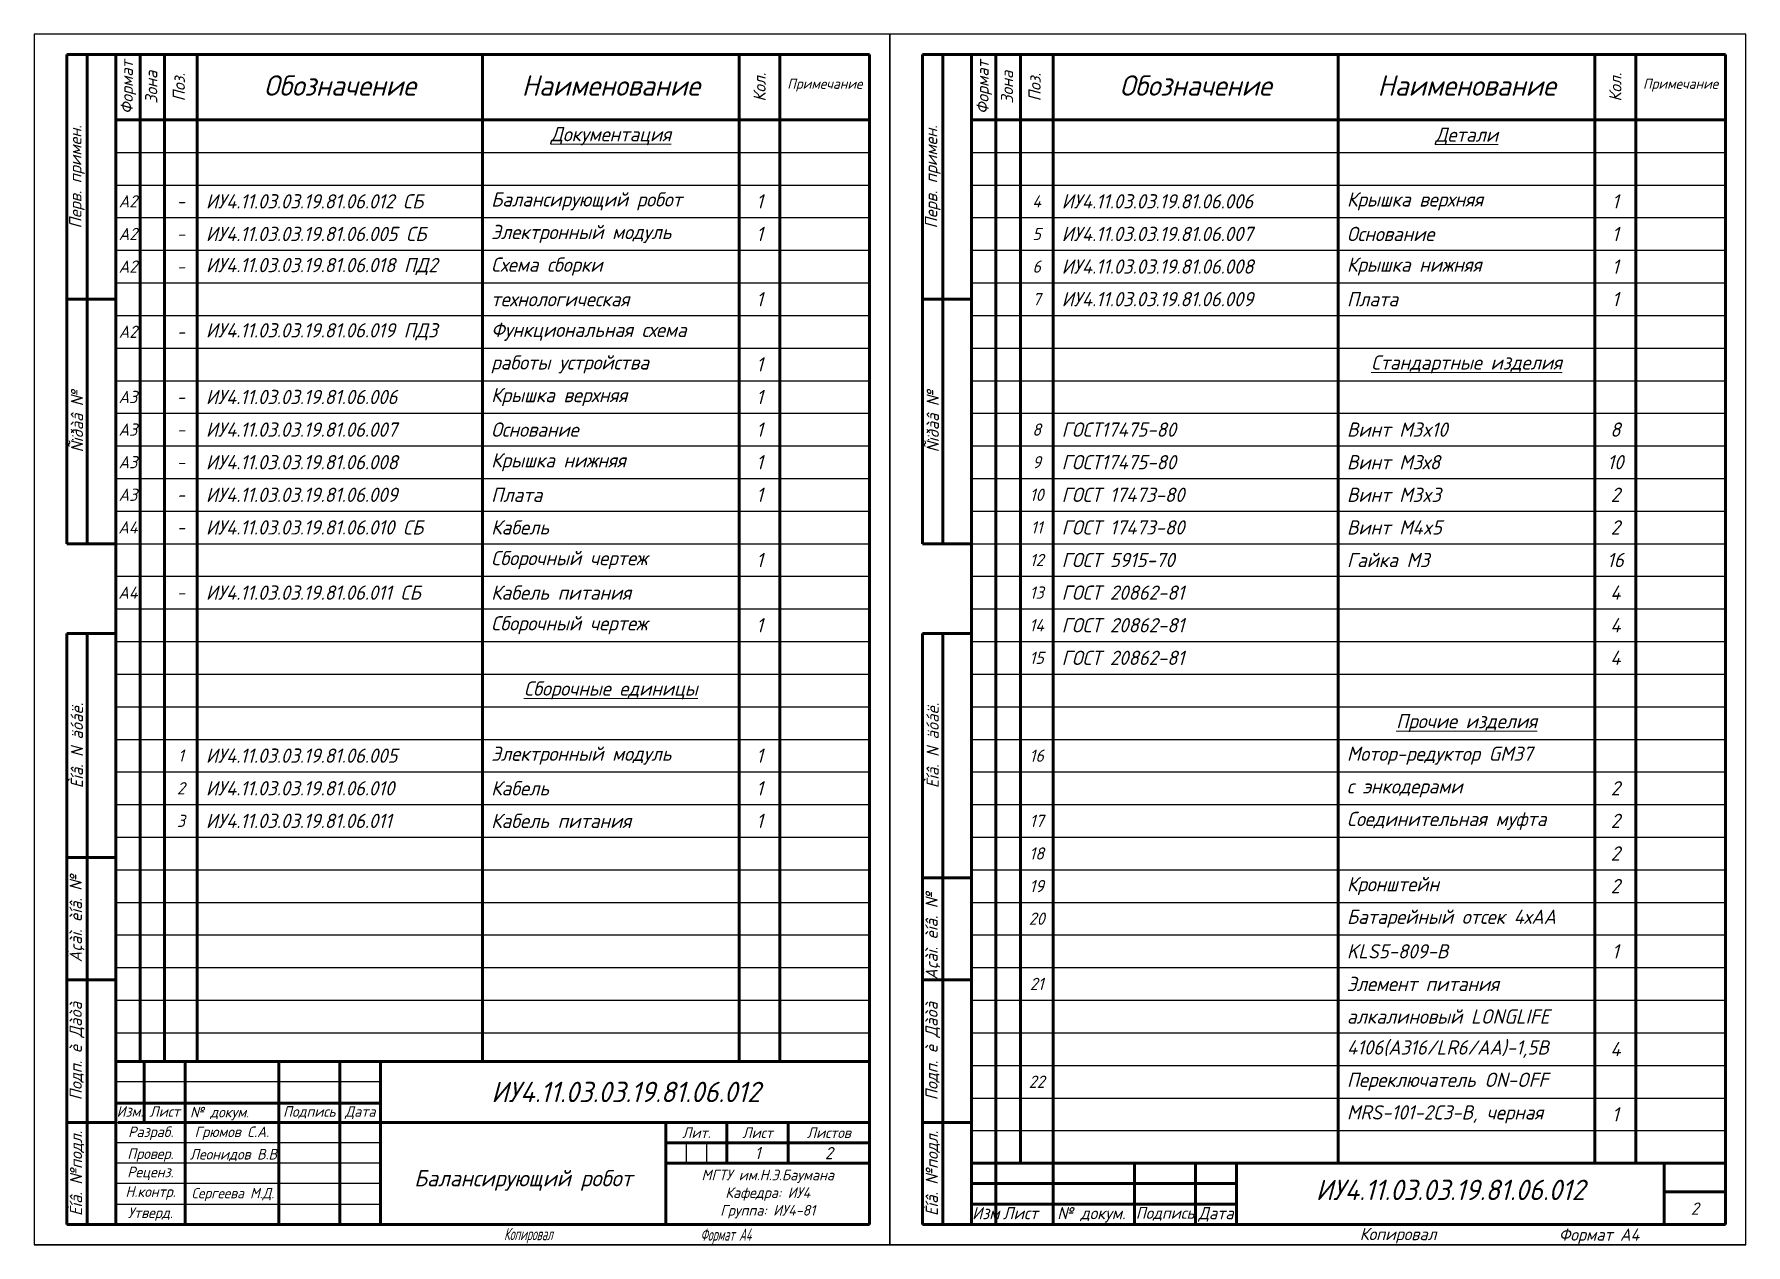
# Model space of a CAD drawing. Header units: inches. Extents: x -14 to 5184, y -66 to 1689.
# Drawn here: x 0.9 to 420.9, y 958.2 to 1255.2 of the extents above; entities that cross this region are included whole.
import ezdxf

# ---------------------------------------------------------------- set-up
doc = ezdxf.new("R2010")
doc.units = ezdxf.units.IN
doc.header["$MEASUREMENT"] = 0
for name, color, linetype, lineweight in [('Видимые тонкие (ГОСТ)', 7, 'Continuous', 25), ('Видимый контур (ГОСТ)', 7, 'Continuous', 50), ('Текст', 7, 'Continuous', 15)]:
    doc.layers.add(name, color=color, linetype=linetype, lineweight=lineweight)
doc.styles.get("Standard").update_dxf_attribs({"font": 'gost_b.ttf', "oblique": 15})
doc.styles.add('Standart 3.0', font='gost_b.ttf', dxfattribs={"oblique": 15, "height": 3})
doc.styles.add('стиль1', font='GOST_A.TTF', dxfattribs={"width": 0.75, "oblique": 15, "height": 3.5})

msp = doc.modelspace()

# ---------------------------------------------------------------- linework, layer by layer
at = {"layer": 'Видимые тонкие (ГОСТ)', "transparency": 33554684}
for p, q in [((210.9104, 1255.2356), (0.9104, 1255.2356)), ((0.9104, 1255.2356), (0.9104, 958.2356)), ((210.9104, 958.2356), (210.9104, 1255.2356)), ((420.9104, 1255.2356), (210.9104, 1255.2356)), ((210.9104, 1255.2356), (210.9104, 958.2356)), ((420.9104, 958.2356), (420.9104, 1255.2356)), ((20.9104, 1226.2356), (205.9104, 1226.2356)), ((230.9104, 1226.2356), (415.9104, 1226.2356)), ((20.9104, 1218.2356), (205.9104, 1218.2356)), ((230.9104, 1218.2356), (415.9104, 1218.2356)), ((20.9104, 1210.2356), (205.9104, 1210.2356)), ((230.9104, 1210.2356), (415.9104, 1210.2356)), ((20.9104, 1202.2356), (205.9104, 1202.2356)), ((230.9104, 1202.2356), (415.9104, 1202.2356)), ((20.9104, 1194.2356), (205.9104, 1194.2356)), ((230.9104, 1194.2356), (415.9104, 1194.2356)), ((20.9104, 1186.2356), (205.9104, 1186.2356)), ((230.9104, 1186.2356), (415.9104, 1186.2356)), ((20.9104, 1178.2356), (205.9104, 1178.2356)), ((230.9104, 1178.2356), (415.9104, 1178.2356)), ((20.9104, 1170.2356), (205.9104, 1170.2356)), ((230.9104, 1170.2356), (415.9104, 1170.2356)), ((20.9104, 1162.2356), (205.9104, 1162.2356)), ((230.9104, 1162.2356), (415.9104, 1162.2356)), ((20.9104, 1154.2356), (205.9104, 1154.2356)), ((230.9104, 1154.2356), (415.9104, 1154.2356)), ((20.9104, 1146.2356), (205.9104, 1146.2356)), ((230.9104, 1146.2356), (415.9104, 1146.2356)), ((20.9104, 1138.2356), (205.9104, 1138.2356)), ((230.9104, 1138.2356), (415.9104, 1138.2356)), ((20.9104, 1130.2356), (205.9104, 1130.2356)), ((230.9104, 1130.2356), (415.9104, 1130.2356)), ((20.9104, 1122.2356), (205.9104, 1122.2356)), ((230.9104, 1122.2356), (415.9104, 1122.2356)), ((20.9104, 1114.2356), (205.9104, 1114.2356)), ((230.9104, 1114.2356), (415.9104, 1114.2356)), ((20.9104, 1106.2356), (205.9104, 1106.2356)), ((230.9104, 1106.2356), (415.9104, 1106.2356)), ((20.9104, 1098.2356), (205.9104, 1098.2356)), ((230.9104, 1098.2356), (415.9104, 1098.2356)), ((20.9104, 1090.2356), (205.9104, 1090.2356)), ((230.9104, 1090.2356), (415.9104, 1090.2356)), ((20.9104, 1082.2356), (205.9104, 1082.2356)), ((230.9104, 1082.2356), (415.9104, 1082.2356)), ((20.9104, 1074.2356), (205.9104, 1074.2356)), ((230.9104, 1074.2356), (415.9104, 1074.2356)), ((20.9104, 1066.2356), (205.9104, 1066.2356)), ((230.9104, 1066.2356), (415.9104, 1066.2356)), ((20.9104, 1058.2356), (205.9104, 1058.2356)), ((230.9104, 1058.2356), (415.9104, 1058.2356)), ((20.9104, 1050.2356), (205.9104, 1050.2356)), ((230.9104, 1050.2356), (415.9104, 1050.2356)), ((20.9104, 1042.2356), (205.9104, 1042.2356)), ((230.9104, 1042.2356), (415.9104, 1042.2356)), ((20.9104, 1034.2356), (205.9104, 1034.2356)), ((230.9104, 1034.2356), (415.9104, 1034.2356)), ((20.9104, 1026.2356), (205.9104, 1026.2356)), ((230.9104, 1026.2356), (415.9104, 1026.2356)), ((20.9104, 1018.2356), (205.9104, 1018.2356)), ((230.9104, 1018.2356), (415.9104, 1018.2356)), ((20.9104, 1010.2356), (205.9104, 1010.2356)), ((230.9104, 1010.2356), (415.9104, 1010.2356)), ((85.9104, 1003.2356), (20.9104, 1003.2356)), ((230.9104, 1002.2356), (415.9104, 1002.2356)), ((85.9104, 998.2356), (20.9104, 998.2356)), ((230.9104, 994.2356), (415.9104, 994.2356)), ((20.9104, 988.2356), (85.9104, 988.2356)), ((85.9104, 983.2356), (20.9104, 983.2356)), ((160.9104, 983.2356), (160.9104, 978.2356)), ((165.9104, 983.2356), (165.9104, 978.2356)), ((230.9104, 986.2356), (415.9104, 986.2356)), ((85.9104, 978.2356), (20.9104, 978.2356)), ((230.9104, 978.2356), (415.9104, 978.2356)), ((85.9104, 973.2356), (20.9104, 973.2356)), ((20.9104, 968.2356), (85.9104, 968.2356)), ((0.9104, 958.2356), (210.9104, 958.2356)), ((210.9104, 958.2356), (0.9104, 958.2356)), ((210.9104, 958.2356), (0.9104, 958.2356)), ((210.9104, 958.2356), (420.9104, 958.2356)), ((420.9104, 958.2356), (210.9104, 958.2356))]:
    msp.add_line(p, q, dxfattribs=at)
at = {"layer": 'Видимый контур (ГОСТ)', "transparency": 33554684}
for p, q in [((8.9104, 1250.2356), (8.9104, 1130.2356)), ((13.9104, 1130.2356), (13.9104, 1250.2356)), ((205.9104, 1250.2356), (20.9104, 1250.2356)), ((20.9104, 963.2356), (20.9104, 1250.2356)), ((20.9104, 1003.2356), (20.9104, 1250.2356)), ((26.9104, 1250.2356), (26.9104, 1003.2356)), ((32.9104, 1250.2356), (32.9104, 1003.2356)), ((40.9104, 1250.2356), (40.9104, 1003.2356)), ((110.9104, 1250.2356), (110.9104, 1003.2356)), ((173.9104, 1250.2356), (173.9104, 1003.2356)), ((183.9104, 1250.2356), (183.9104, 1003.2356)), ((205.9104, 963.2356), (205.9104, 1250.2356)), ((218.9104, 1250.2356), (218.9104, 1130.2356)), ((230.9104, 1250.2356), (218.9104, 1250.2356)), ((223.9104, 1130.2356), (223.9104, 1250.2356)), ((415.9104, 1250.2356), (230.9104, 1250.2356)), ((230.9104, 1250.2356), (230.9104, 963.2356)), ((230.9104, 1003.2356), (230.9104, 1250.2356)), ((415.9104, 1250.2356), (230.9104, 1250.2356)), ((236.9104, 1250.2356), (236.9104, 963.2356)), ((242.9104, 1250.2356), (242.9104, 978.2356)), ((250.9104, 1250.2356), (250.9104, 963.2356)), ((320.9104, 1250.2356), (320.9104, 978.2356)), ((383.9104, 1250.2356), (383.9104, 978.2356)), ((393.9104, 1250.2356), (393.9104, 978.2356)), ((415.9104, 963.2356), (415.9104, 1250.2356)), ((205.9104, 1234.2356), (20.9104, 1234.2356)), ((415.9104, 1234.2356), (230.9104, 1234.2356)), ((20.9104, 1190.2356), (8.9104, 1190.2356)), ((230.9104, 1190.2356), (218.9104, 1190.2356)), ((20.9104, 1130.2356), (8.9104, 1130.2356)), ((230.9104, 1130.2356), (218.9104, 1130.2356)), ((8.9104, 963.2356), (8.9104, 1108.2356)), ((8.9104, 1108.2356), (20.9104, 1108.2356)), ((13.9104, 963.2356), (13.9104, 1108.2356)), ((218.9104, 963.2356), (218.9104, 1108.2356)), ((218.9104, 1108.2356), (230.9104, 1108.2356)), ((223.9104, 963.2356), (223.9104, 1108.2356)), ((20.9104, 1053.2356), (8.9104, 1053.2356)), ((230.9104, 1048.2356), (218.9104, 1048.2356)), ((20.9104, 1023.2356), (8.9104, 1023.2356)), ((230.9104, 1023.2356), (218.9104, 1023.2356)), ((230.9104, 1018.2356), (230.9104, 963.2356)), ((205.9104, 1003.2356), (20.9104, 1003.2356)), ((20.9104, 963.2356), (20.9104, 1003.2356)), ((27.9104, 988.2356), (27.9104, 1003.2356)), ((37.9104, 1003.2356), (37.9104, 963.2356)), ((60.9104, 963.2356), (60.9104, 1003.2356)), ((75.9104, 1003.2356), (75.9104, 963.2356)), ((85.9104, 1003.2356), (85.9104, 963.2356)), ((230.9104, 963.2356), (230.9104, 1003.2356)), ((85.9104, 992.9711), (20.9104, 992.9711)), ((20.9104, 988.2356), (8.9104, 988.2356)), ((86.5203, 988.2356), (21.5203, 988.2356)), ((85.9104, 988.2356), (205.9104, 988.2356)), ((155.9104, 988.2356), (155.9104, 963.2356)), ((205.9104, 988.2356), (155.9104, 988.2356)), ((160.9104, 988.2356), (160.9104, 988.2287)), ((165.9104, 988.2356), (165.9104, 988.2287)), ((170.9104, 988.2356), (170.9104, 978.2356)), ((185.9104, 988.2356), (185.9104, 978.2356)), ((230.9104, 988.2356), (218.9104, 988.2356)), ((205.9104, 983.2356), (155.9104, 983.2356)), ((205.9104, 978.2356), (155.9104, 978.2356)), ((295.9104, 978.2356), (230.9104, 978.2356)), ((270.9104, 963.2356), (270.9104, 978.2356)), ((285.9104, 978.2356), (285.9104, 963.2356)), ((295.9104, 978.2356), (295.9104, 963.2356)), ((295.9104, 978.2356), (415.9104, 978.2356)), ((400.9104, 978.2356), (400.9104, 963.2356)), ((295.9104, 973.2356), (230.9104, 973.2356)), ((415.9104, 971.2356), (400.9104, 971.2356)), ((230.9104, 968.2356), (295.9104, 968.2356)), ((8.9104, 963.2356), (205.9104, 963.2356)), ((218.9104, 963.2356), (415.9104, 963.2356))]:
    msp.add_line(p, q, dxfattribs=at)
at = {"layer": 'Видимый контур (ГОСТ)', "ltscale": 0.5}
for p, q in [((8.9104, 1250.2356), (20.9104, 1250.2356)), ((173.9104, 1234.2356), (183.9104, 1234.2356)), ((8.9104, 963.2356), (20.9104, 963.2356))]:
    msp.add_line(p, q, dxfattribs=at)

# ---------------------------------------------------------------- texts
at = {"layer": 'Текст', "color": 0, "transparency": 33554684, "char_height": 3, "rotation": 90, "style": 'Standart 3.0'}
for s, width, heights, insert, attachment_point in [('\\pxqc;{\\fGOST type B|b0|i0|c204|p0;Формат}', 16, [0], (22.1222, 1234.2356), 1), ('\\pxqc;{\\fGOST type B|b0|i0|c204|p0;Формат}', 16, [0], (232.1222, 1234.2356), 1), ('\\pxqc;{\\fGOST type B|b0|i0|c204|p0;Зона}', 16, [0], (28.1222, 1234.2356), 1), ('\\pxqc;{\\fGOST type B|b0|i0|c204|p0;Поз.}', 16, [0], (34.8934, 1234.2356), 1), ('\\pxqc;{\\fGOST type B|b0|i0|c204|p0;Кол.}', 16, [0], (178.9104, 1234.2356), 4), ('\\pxqc;{\\fGOST type B|b0|i0|c204|p0;Зона}', 16, [0], (238.1222, 1234.2356), 1), ('\\pxqc;{\\fGOST type B|b0|i0|c204|p0;Поз.}', 16, [0], (244.8934, 1234.2356), 1), ('\\pxqc;{\\fGOST type B|b0|i0|c204|p0;Кол.}', 16, [0], (388.9104, 1234.2356), 4), ('\\pxqc;{\\fGOST type B|b0|i0|c204|p0;Перв. примен.}', 60, [0], (11.4104, 1190.2356), 4), ('\\pxqc;{\\fGOST type B|b0|i0|c204|p0;Перв. примен.}', 60, [0], (221.4104, 1190.2356), 4), ('\\pxqc;{\\fGOST type B|b0|i0|c204|p0;Ñïðàâ №}', 60, [4.4758], (11.4104, 1130.2356), 4), ('\\pxqc;{\\fGOST type B|b0|i0|c204|p0;Ñïðàâ №}', 60, [4.4758], (221.4104, 1130.2356), 4), ('\\pxqc;{\\fGOST type B|b0|i0|c204|p0;Èíâ. }N {\\fGOST type B|b0|i0|c204|p0;äóáë.}', 55, [3.9038], (11.3866, 1053.2356), 4), ('\\pxqc;{\\fGOST type B|b0|i0|c204|p0;Èíâ. }N {\\fGOST type B|b0|i0|c204|p0;äóáë.}', 55, [3.9038], (221.3866, 1053.2356), 4), ('\\pxqc;{\\fGOST type B|b0|i0|c204|p0;Âçàì. èíâ. №}', 30, [6.2803], (11.4104, 1023.2356), 4), ('{\\fGOST type B|b0|i0|c204|p0;Âçàì. èíâ. №}', 30, [6.2803], (221.4104, 1023.2356), 4), ('\\pxqc;{\\fGOST type B|b0|i0|c204|p0;Подп. è Дàòà}', 35, [0], (11.4104, 988.2356), 4), ('\\pxqc;{\\fGOST type B|b0|i0|c204|p0;Подп. è Дàòà}', 35, [0], (221.4104, 988.2356), 4), ('\\pxqc;{\\fGOST type B|b0|i0|c204|p0;Èíâ. №подл.}', 25, [0], (11.4104, 963.2356), 4), ('\\pxqc;{\\fGOST type B|b0|i0|c204|p0;Èíâ. №подл.}', 25, [0], (221.4104, 963.2356), 4)]:
    msp.add_mtext_dynamic_manual_height_columns(s, width=width, gutter_width=17.5, heights=heights, dxfattribs=dict(at, insert=insert, attachment_point=attachment_point))
at = {"layer": 'Текст', "color": 0, "transparency": 33554684}
for s, width, gutter_width, heights, insert, char_height, attachment_point, style in [('\\pxqc;{\\fGOST type B|b0|i0|c204|p0;Обозначение}', 70, 20, [0], (40.9104, 1245.1508), 5, 1, 'Standart 3.0'), ('\\pxqc;{\\fGOST type B|b0|i0|c204|p0;Наименование}', 63, 20, [0], (110.9104, 1245.1508), 5, 1, 'Standart 3.0'), ('\\pxqc;{\\fGOST type B|b0|i0|c204|p0;Примечание}', 22, 20, [0], (183.9104, 1244.3368), 2.5, 1, 'Standart 3.0'), ('\\pxqc;{\\fGOST type B|b0|i0|c204|p0;Обозначение}', 70, 20, [0], (250.9104, 1245.1508), 5, 1, 'Standart 3.0'), ('\\pxqc;{\\fGOST type B|b0|i0|c204|p0;Наименование}', 63, 20, [0], (320.9104, 1245.1508), 5, 1, 'Standart 3.0'), ('\\pxqc;{\\fGOST type B|b0|i0|c204|p0;Примечание}', 22, 20, [0], (393.9104, 1244.3368), 2.5, 1, 'Standart 3.0'), ('\\pxqc;A2', 6, 8, [6.5], (20.9104, 1214.2356), 3, 4, 'Standart 3.0'), ('\\pxqc;-', 8, 8, [6.5], (32.9104, 1214.2356), 3, 4, 'Standart 3.0'), ('\\pxqc;{\\fGOST type B|b0|i0|c204|p0;4}', 8, 8, [6.5], (242.9104, 1214.2356), 3, 4, 'Standart 3.0'), ('\\pxqc;A2', 6, 8, [6.5], (20.9104, 1206.2356), 3, 4, 'Standart 3.0'), ('\\pxqc;-', 8, 8, [6.5], (32.9104, 1206.2356), 3, 4, 'Standart 3.0'), ('\\pxqc;{\\fGOST type B|b0|i0|c204|p0;5}', 8, 8, [6.5], (242.9104, 1206.2356), 3, 4, 'Standart 3.0'), ('\\pxqc;A2', 6, 8, [6.5], (20.9104, 1198.2356), 3, 4, 'Standart 3.0'), ('\\pxqc;-', 8, 8, [6.5], (32.9104, 1198.2356), 3, 4, 'Standart 3.0'), ('\\pxqc;{\\fGOST type B|b0|i0|c204|p0;6}', 8, 8, [6.5], (242.9104, 1198.2356), 3, 4, 'Standart 3.0'), ('\\pxqc;{\\fGOST type B|b0|i0|c204|p0;7}', 8, 8, [6.5], (242.9104, 1190.2356), 3, 4, 'Standart 3.0'), ('\\pxqc;A2', 6, 8, [6.5], (20.9104, 1182.2356), 3, 4, 'Standart 3.0'), ('\\pxqc;-', 8, 8, [6.5], (32.9104, 1182.2356), 3, 4, 'Standart 3.0'), ('\\pxqc;{\\fGOST type B|b0|i0|c204|p0;А3}', 6, 8, [6.5], (20.9104, 1166.2356), 3, 4, 'Standart 3.0'), ('\\pxqc;-', 8, 8, [6.5], (32.9104, 1166.2356), 3, 4, 'Standart 3.0'), ('\\pxqc;{\\fGOST type B|b0|i0|c204|p0;А3}', 6, 8, [6.5], (20.9104, 1158.2356), 3, 4, 'Standart 3.0'), ('\\pxqc;{\\fGOST type B|b0|i0|c204|p0;8}', 8, 8, [6.5], (242.9104, 1158.2356), 3, 4, 'Standart 3.0'), ('\\pxqc;-', 8, 8, [6.5], (32.9104, 1158.2356), 3, 4, 'Standart 3.0'), ('\\pxqc;{\\fGOST type B|b0|i0|c204|p0;А3}', 6, 8, [6.5], (20.9104, 1150.2356), 3, 4, 'Standart 3.0'), ('\\pxqc;{\\fGOST type B|b0|i0|c204|p0;9}', 8, 8, [6.5], (242.9104, 1150.2356), 3, 4, 'Standart 3.0'), ('\\pxqc;-', 8, 8, [6.5], (32.9104, 1150.2356), 3, 4, 'Standart 3.0'), ('\\pxqc;{\\fGOST type B|b0|i0|c204|p0;А3}', 6, 8, [6.5], (20.9104, 1142.2356), 3, 4, 'Standart 3.0'), ('\\pxqc;{\\fGOST type B|b0|i0|c204|p0;10}', 8, 8, [6.5], (242.9104, 1142.2356), 3, 4, 'Standart 3.0'), ('\\pxqc;-', 8, 8, [6.5], (32.9104, 1142.2356), 3, 4, 'Standart 3.0'), ('\\pxqc;{\\fGOST type B|b0|i0|c204|p0;А4}', 6, 8, [6.5], (20.9104, 1134.2356), 3, 4, 'Standart 3.0'), ('\\pxqc;-', 8, 8, [6.5], (32.9104, 1134.2356), 3, 4, 'Standart 3.0'), ('\\pxqc;{\\fGOST type B|b0|i0|c204|p0;11}', 8, 8, [6.5], (242.9104, 1134.2356), 3, 4, 'Standart 3.0'), ('\\pxqc;{\\fGOST type B|b0|i0|c204|p0;12}', 8, 8, [6.5], (242.9104, 1126.2356), 3, 4, 'Standart 3.0'), ('\\pxqc;{\\fGOST type B|b0|i0|c204|p0;А4}', 6, 8, [6.5], (20.9104, 1118.2356), 3, 4, 'Standart 3.0'), ('\\pxqc;-', 8, 8, [6.5], (32.9104, 1118.2356), 3, 4, 'Standart 3.0'), ('\\pxqc;{\\fGOST type B|b0|i0|c204|p0;13}', 8, 8, [6.5], (242.9104, 1118.2356), 3, 4, 'Standart 3.0'), ('\\pxqc;{\\fGOST type B|b0|i0|c204|p0;14}', 8, 8, [6.5], (242.9104, 1110.2356), 3, 4, 'Standart 3.0'), ('\\pxqc;{\\fGOST type B|b0|i0|c204|p0;15}', 8, 8, [6.5], (242.9104, 1102.2356), 3, 4, 'Standart 3.0'), ('\\pxqc;{\\fGOST type B|b0|i0|c204|p0;1}', 8, 8, [6.5], (32.9104, 1078.2356), 3, 4, 'Standart 3.0'), ('\\pxqc;{\\fGOST type B|b0|i0|c204|p0;16}', 8, 8, [6.5], (242.9104, 1078.2356), 3, 4, 'Standart 3.0'), ('\\pxqc;{\\fGOST type B|b0|i0|c204|p0;2}', 8, 8, [6.5], (32.9104, 1070.2356), 3, 4, 'Standart 3.0'), ('\\pxqc;{\\fGOST type B|b0|i0|c204|p0;3}', 8, 8, [6.5], (32.9104, 1062.2356), 3, 4, 'Standart 3.0'), ('\\pxqc;{\\fGOST type B|b0|i0|c204|p0;17}', 8, 8, [6.5], (242.9104, 1062.2356), 3, 4, 'Standart 3.0'), ('\\pxqc;{\\fGOST type B|b0|i0|c204|p0;18}', 8, 8, [6.5], (242.9104, 1054.2356), 3, 4, 'Standart 3.0'), ('\\pxqc;{\\fGOST type B|b0|i0|c204|p0;19}', 8, 8, [6.5], (242.9104, 1046.2356), 3, 4, 'Standart 3.0'), ('\\pxqc;{\\fGOST type B|b0|i0|c204|p0;20}', 8, 8, [6.5], (242.9104, 1038.2356), 3, 4, 'Standart 3.0'), ('\\pxqc;{\\fGOST type B|b0|i0|c204|p0;21}', 8, 8, [6.5], (242.9104, 1022.2356), 3, 4, 'Standart 3.0'), ('\\pxqc;{\\fGOST type B|b0|i0|c204|p0;22}', 8, 8, [6.5], (242.9104, 998.2356), 3, 4, 'Standart 3.0'), ('\\pxqc;1', 15, 17.5, [0], (170.9104, 982.2287), 3, 1, 'Standart 3.0'), ('\\pxqc;{\\fGOST type B|b0|i0|c204|p0;2}', 20, 17.5, [0], (185.9104, 982.2287), 3, 1, 'Standart 3.0'), ('\\pxqc;{\\fGOST type B|b0|i0|c204|p0;Изм}', 7, 17.5, [0], (230.9104, 967.4931), 3, 1, 'Standart 3.0'), ('\\pxqc;{\\fGOST type B|b0|i0|c204|p0;Лист}', 10, 17.5, [0], (237.9104, 967.4931), 3, 1, 'Standart 3.0'), ('\\pxqc;{\\fGOST type B|b0|i0|c204|p0; № докум.}', 23, 17.5, [0], (247.9104, 967.4931), 3, 1, 'Standart 3.0'), ('\\pxqc;{\\fGOST type B|b0|i0|c204|p0;Подпись}', 15, 17.5, [0], (270.9104, 967.4931), 2.9, 1, 'Standart 3.0'), ('\\pxqc;{\\fGOST type B|b0|i0|c204|p0;Дата}', 10, 17.5, [0], (285.9104, 967.4931), 3, 1, 'Standart 3.0'), ('\\pxqc;2', 15, 17.5, [0], (400.9104, 968.6132), 3, 1, 'Standart 3.0'), ('{\\fGOST type A|b0|i0|c204|p2;Копировал}', 17, 17.5, [0], (116.1817, 962.3609), 3, 1, 'стиль1'), ('\\pxqc;{\\fGOST type A|b0|i0|c204|p2;Формат А4}', 20, 17.5, [0], (160.6313, 962.2287), 3, 1, 'стиль1'), ('{\\fGOST type B|b0|i0|c204|p0;Копировал}', 17, 17.5, [0], (326.1817, 962.3609), 3, 1, 'Standart 3.0'), ('\\pxqc;{\\fGOST type B|b0|i0|c204|p0;Формат А4}', 28.562508, 17.5, [8], (370.6313, 962.2287), 3, 1, 'Standart 3.0')]:
    msp.add_mtext_dynamic_manual_height_columns(s, width=width, gutter_width=gutter_width, heights=heights, dxfattribs=dict(at, insert=insert, char_height=char_height, attachment_point=attachment_point, style=style))
for s, width, gutter_width, heights, insert, char_height, attachment_point in [('\\pxqc;{\\fGOST type B|b0|i0|c204|p0;\\LДокументация}', 63, 8, [6.5], (110.9104, 1230.2356), 3.5, 4), ('\\pxqc;{\\fGOST type B|b0|i0|c204|p0;\\LДетали}', 63, 8, [6.5], (320.9104, 1230.2356), 3.5, 4), (' {\\fGOST type B|b0|i0|c204|p0;ИУ4.11.03.03.19.81.06.012 СБ}', 69.549191, 8, [6.5], (40.9104, 1214.2356), 3.5, 4), ('\\pxql;{\\fGOST type B|b0|i0|c204|p0; Балансирующий робот}', 63, 8, [6.5], (110.9104, 1214.2356), 3.5, 4), ('\\pxqc;1', 10, 8, [6.5], (173.9104, 1214.2356), 3.5, 4), (' {\\fGOST type B|b0|i0|c204|p0;ИУ4.11.03.03.19.81.06.006}', 69.549191, 8, [6.5], (250.9104, 1214.2356), 3.5, 4), ('\\pxql;{\\fGOST type B|b0|i0|c204|p0; Крышка верхняя}', 63, 8, [6.5], (320.9104, 1214.2356), 3.5, 4), ('\\pxqc;1', 10, 8, [6.5], (383.9104, 1214.2356), 3.5, 4), (' {\\fGOST type B|b0|i0|c204|p0;ИУ4.11.03.03.19.81.06.005 СБ}', 69.549191, 8, [6.5], (40.9104, 1206.2356), 3.5, 4), ('\\pxql;{\\fGOST type B|b0|i0|c204|p0; Электронный модуль}', 63, 8, [6.5], (110.9104, 1206.2356), 3.5, 4), ('\\pxqc;1', 10, 8, [6.5], (173.9104, 1206.2356), 3.5, 4), (' {\\fGOST type B|b0|i0|c204|p0;ИУ4.11.03.03.19.81.06.007}', 69.549191, 8, [6.5], (250.9104, 1206.2356), 3.5, 4), ('\\pxql;{\\fGOST type B|b0|i0|c204|p0; Основание}', 63, 8, [6.5], (320.9104, 1206.2356), 3.5, 4), ('\\pxqc;1', 10, 8, [6.5], (383.9104, 1206.2356), 3.5, 4), (' {\\fGOST type B|b0|i0|c204|p0;ИУ4.11.03.03.19.81.06.018 ПД2}', 69.549191, 8, [6.5], (40.9104, 1198.2356), 3.5, 4), ('\\pxql;{\\fGOST type B|b0|i0|c204|p0; Схема сборки }', 63, 8, [6.5], (110.9104, 1198.2356), 3.5, 4), (' {\\fGOST type B|b0|i0|c204|p0;ИУ4.11.03.03.19.81.06.008}', 69.549191, 8, [6.5], (250.9104, 1198.2356), 3.5, 4), ('\\pxql;{\\fGOST type B|b0|i0|c204|p0; Крышка нижняя}', 63, 8, [6.5], (320.9104, 1198.2356), 3.5, 4), ('\\pxqc;1', 10, 8, [6.5], (383.9104, 1198.2356), 3.5, 4), ('\\pxql;{\\fGOST type B|b0|i0|c204|p0; технологическая}', 63, 8, [6.5], (110.9104, 1190.2356), 3.5, 4), ('\\pxqc;1', 10, 8, [6.5], (173.9104, 1190.2356), 3.5, 4), (' {\\fGOST type B|b0|i0|c204|p0;ИУ4.11.03.03.19.81.06.009}', 69.549191, 8, [6.5], (250.9104, 1190.2356), 3.5, 4), ('\\pxql;{\\fGOST type B|b0|i0|c204|p0; Плата}', 63, 8, [6.5], (320.9104, 1190.2356), 3.5, 4), ('\\pxqc;1', 10, 8, [6.5], (383.9104, 1190.2356), 3.5, 4), ('\\pxql;{\\fGOST type B|b0|i0|c204|p0; Функциональная схема}', 63, 8, [6.5], (110.9104, 1182.2356), 3.5, 4), (' {\\fGOST type B|b0|i0|c204|p0;ИУ4.11.03.03.19.81.06.019 ПД3}', 69.549191, 8, [6.5], (40.9104, 1182.2356), 3.5, 4), ('\\pxql;{\\fGOST type B|b0|i0|c204|p0; работы устройства}', 63, 8, [6.5], (110.9104, 1174.2356), 3.5, 4), ('\\pxqc;{\\fGOST type B|b0|i0|c204|p0;\\LСтандартные изделия}', 63, 8, [6.5], (320.9104, 1174.2356), 3.5, 4), ('\\pxqc;1', 10, 8, [6.5], (173.9104, 1174.2356), 3.5, 4), (' {\\fGOST type B|b0|i0|c204|p0;ИУ4.11.03.03.19.81.06.006}', 69.549191, 8, [6.5], (40.9104, 1166.2356), 3.5, 4), ('\\pxql;{\\fGOST type B|b0|i0|c204|p0; Крышка верхняя}', 63, 8, [6.5], (110.9104, 1166.2356), 3.5, 4), ('\\pxqc;1', 10, 8, [6.5], (173.9104, 1166.2356), 3.5, 4), (' {\\fGOST type B|b0|i0|c204|p0;ИУ4.11.03.03.19.81.06.007}', 69.549191, 8, [6.5], (40.9104, 1158.2356), 3.5, 4), ('\\pxql;{\\fGOST type B|b0|i0|c204|p0; Основание}', 63, 8, [6.5], (110.9104, 1158.2356), 3.5, 4), ('\\pxqc;1', 10, 8, [6.5], (173.9104, 1158.2356), 3.5, 4), (' {\\fGOST type B|b0|i0|c204|p0;ГОСТ}17475-80', 69.549191, 8, [6.5], (250.9104, 1158.2356), 3.5, 4), ('\\pxql;{\\fGOST type B|b0|i0|c204|p0; Винт М3}x10 ', 63, 8, [6.5], (320.9104, 1158.2356), 3.5, 4), ('\\pxqc;{\\fGOST type B|b0|i0|c204|p0;8}', 10, 8, [6.5], (383.9104, 1158.2356), 3.5, 4), (' {\\fGOST type B|b0|i0|c204|p0;ИУ4.11.03.03.19.81.06.008}', 69.549191, 8, [6.5], (40.9104, 1150.2356), 3.5, 4), ('\\pxql;{\\fGOST type B|b0|i0|c204|p0; Крышка нижняя}', 63, 8, [6.5], (110.9104, 1150.2356), 3.5, 4), ('\\pxqc;1', 10, 8, [6.5], (173.9104, 1150.2356), 3.5, 4), (' {\\fGOST type B|b0|i0|c204|p0;ГОСТ}17475-80', 69.549191, 8, [6.5], (250.9104, 1150.2356), 3.5, 4), ('\\pxql;{\\fGOST type B|b0|i0|c204|p0; Винт М3х8}', 63, 8, [6.5], (320.9104, 1150.2356), 3.5, 4), ('\\pxqc;1{\\fGOST type B|b0|i0|c204|p0;0}', 10, 8, [6.5], (383.9104, 1150.2356), 3.5, 4), (' {\\fGOST type B|b0|i0|c204|p0;ИУ4.11.03.03.19.81.06.009}', 69.549191, 8, [6.5], (40.9104, 1142.2356), 3.5, 4), ('\\pxql;{\\fGOST type B|b0|i0|c204|p0; Плата}', 63, 8, [6.5], (110.9104, 1142.2356), 3.5, 4), ('\\pxqc;1', 10, 8, [6.5], (173.9104, 1142.2356), 3.5, 4), ('{\\fGOST type B|b0|i0|c204|p0; ГОСТ }17473-80', 69.549191, 8, [6.5], (250.9104, 1142.2356), 3.5, 4), ('\\pxql;{\\fGOST type B|b0|i0|c204|p0; Винт }M3x3', 63, 8, [6.5], (320.9104, 1142.2356), 3.5, 4), ('\\pxqc;2', 10, 8, [6.5], (383.9104, 1142.2356), 3.5, 4), (' {\\fGOST type B|b0|i0|c204|p0;ИУ4.11.03.03.19.81.06.010 СБ}', 69.549191, 8, [6.5], (40.9104, 1134.2356), 3.5, 4), ('{\\fGOST type B|b0|i0|c204|p0; Кабель}', 63, 8, [6.5], (110.9104, 1134.2356), 3.5, 4), (' {\\fGOST type B|b0|i0|c204|p0;ГОСТ 17473-80}', 69.549191, 8, [6.5], (250.9104, 1134.2356), 3.5, 4), ('\\pxql;{\\fGOST type B|b0|i0|c204|p0; Винт} M4x5', 63, 8, [6.5], (320.9104, 1134.2356), 3.5, 4), ('\\pxqc;2', 10, 8, [6.5], (383.9104, 1134.2356), 3.5, 4), ('\\pxql;{\\fGOST type B|b0|i0|c204|p0; Сборочный чертеж}', 63, 8, [6.5], (110.9104, 1126.2356), 3.5, 4), ('\\pxqc;1', 10, 8, [6.5], (173.9104, 1126.2356), 3.5, 4), (' {\\fGOST type B|b0|i0|c204|p0;ГОСТ 5915-70}', 69.549191, 8, [6.5], (250.9104, 1126.2356), 3.5, 4), ('\\pxql;{\\fGOST type B|b0|i0|c204|p0; Гайка} {\\fGOST type B|b0|i0|c204|p0;М3}', 63, 8, [6.5], (320.9104, 1126.2356), 3.5, 4), ('\\pxqc;{\\fGOST type B|b0|i0|c204|p0;16}', 10, 8, [6.5], (383.9104, 1126.2356), 3.5, 4), (' {\\fGOST type B|b0|i0|c204|p0;ИУ4.11.03.03.19.81.06.011 СБ}', 69.549191, 8, [6.5], (40.9104, 1118.2356), 3.5, 4), ('{\\fGOST type B|b0|i0|c204|p0; Кабель питания}', 63, 8, [6.5], (110.9104, 1118.2356), 3.5, 4), (' {\\fGOST type B|b0|i0|c204|p0;ГОСТ 20862-81}', 69.549191, 8, [6.5], (250.9104, 1118.2356), 3.5, 4), ('\\pxqc;{\\fGOST type B|b0|i0|c204|p0;4}', 10, 8, [6.5], (383.9104, 1118.2356), 3.5, 4), ('\\pxql;{\\fGOST type B|b0|i0|c204|p0; Сборочный чертеж}', 63, 8, [6.5], (110.9104, 1110.2356), 3.5, 4), ('\\pxqc;1', 10, 8, [6.5], (173.9104, 1110.2356), 3.5, 4), (' {\\fGOST type B|b0|i0|c204|p0;ГОСТ 20862-81}', 69.549191, 8, [6.5], (250.9104, 1110.2356), 3.5, 4), ('\\pxqc;{\\fGOST type B|b0|i0|c204|p0;4}', 10, 8, [6.5], (383.9104, 1110.2356), 3.5, 4), (' {\\fGOST type B|b0|i0|c204|p0;ГОСТ 20862-81}', 69.549191, 8, [6.5], (250.9104, 1102.2356), 3.5, 4), ('\\pxqc;{\\fGOST type B|b0|i0|c204|p0;4}', 10, 8, [6.5], (383.9104, 1102.2356), 3.5, 4), ('\\pxqc;{\\fGOST type B|b0|i0|c204|p0;\\LСборочные единицы}', 63, 8, [6.5], (110.9104, 1094.2356), 3.5, 4), ('\\pxqc;{\\fGOST type B|b0|i0|c204|p0;\\LПрочие изделия}', 63, 8, [6.5], (320.9104, 1086.2356), 3.5, 4), (' {\\fGOST type B|b0|i0|c204|p0;ИУ4.11.03.03.19.81.06.005}', 69.549191, 8, [6.5], (40.9104, 1078.2356), 3.5, 4), ('\\pxql;{\\fGOST type B|b0|i0|c204|p0; Электронный модуль}', 63, 8, [6.5], (110.9104, 1078.2356), 3.5, 4), ('\\pxqc;1', 10, 8, [6.5], (173.9104, 1078.2356), 3.5, 4), ('\\pxql;{\\fGOST type B|b0|i0|c204|p0; Мотор-редуктор GM37}', 63, 8, [6.5], (320.9104, 1078.2356), 3.5, 4), (' {\\fGOST type B|b0|i0|c204|p0;ИУ4.11.03.03.19.81.06.010 }', 69.549191, 8, [6.5], (40.9104, 1070.2356), 3.5, 4), ('{\\fGOST type B|b0|i0|c204|p0; Кабель}', 63, 8, [6.5], (110.9104, 1070.2356), 3.5, 4), ('\\pxqc;1', 10, 8, [6.5], (173.9104, 1070.2356), 3.5, 4), ('\\pxql;{\\fGOST type B|b0|i0|c204|p0; с энкодерами}', 63, 8, [6.5], (320.9104, 1070.2356), 3.5, 4), ('\\pxqc;2', 10, 8, [6.5], (383.9104, 1070.2356), 3.5, 4), (' {\\fGOST type B|b0|i0|c204|p0;ИУ4.11.03.03.19.81.06.011}', 69.549191, 8, [6.5], (40.9104, 1062.2356), 3.5, 4), ('{\\fGOST type B|b0|i0|c204|p0; Кабель питания}', 63, 8, [6.5], (110.9104, 1062.2356), 3.5, 4), ('\\pxqc;1', 10, 8, [6.5], (173.9104, 1062.2356), 3.5, 4), ('\\pxql;{\\fGOST type B|b0|i0|c204|p0; Соединительная муфта}', 63, 8, [6.5], (320.9104, 1062.2356), 3.5, 4), ('\\pxqc;2', 10, 8, [6.5], (383.9104, 1062.2356), 3.5, 4), ('\\pxqc;2', 10, 8, [6.5], (383.9104, 1054.2356), 3.5, 4), ('\\pxql;{\\fGOST type B|b0|i0|c204|p0; Кронштейн}', 63, 8, [6.5], (320.9104, 1046.2356), 3.5, 4), ('\\pxqc;2', 10, 8, [6.5], (383.9104, 1046.2356), 3.5, 4), ('\\pxql;{\\fGOST type B|b0|i0|c204|p0; Батарейный отсек 4хАА}', 63, 8, [6.5], (320.9104, 1038.2356), 3.5, 4), ('\\pxql;{\\fGOST type B|b0|i0|c204|p0; KLS5-809-B}', 63, 8, [6.5], (320.9104, 1030.2356), 3.5, 4), ('\\pxqc;{\\fGOST type B|b0|i0|c204|p0;1}', 10, 8, [6.5], (383.9104, 1030.2356), 3.5, 4), ('\\pxql;{\\fGOST type B|b0|i0|c204|p0; Элемент питания }', 63, 8, [6.5], (320.9104, 1022.2356), 3.5, 4), ('\\pxql;{\\fGOST type B|b0|i0|c204|p0; алкалиновый} {\\fGOST type B|b0|i0|c204|p0;LONGLIFE}', 63, 8, [6.5], (320.9104, 1014.2356), 3.5, 4), ('\\pxql;{\\fGOST type B|b0|i0|c204|p0; 4106(A316/LR6/AA)-1,5В}', 63, 8, [6.5], (320.9104, 1006.2356), 3.5, 4), ('\\pxqc;{\\fGOST type B|b0|i0|c204|p0;4}', 10, 8, [6.5], (383.9104, 1006.2356), 3.5, 4), ('\\pxql;{\\fGOST type B|b0|i0|c204|p0; Переключатель ON-OFF }', 63, 8, [6.5], (320.9104, 998.2356), 3.5, 4), ('\\pxqc;{\\fGOST type B|b0|i0|c204|p0;ИУ4.11.03.03.19.81.06.012}', 120, 12.5, [0], (146.0762, 998.2274), 5, 2), ('\\pxqc;{\\fGOST type B|b0|i0|c204|p0;Изм.}', 7, 17.5, [0], (20.9104, 992.2287), 2.6, 1), ('\\pxqc;{\\fGOST type B|b0|i0|c204|p0;Лист}', 10, 17.5, [0], (27.9104, 992.2287), 2.6, 1), ('\\pxi-3,l3.32143,ql,t3.32143;{\\fGOST type B|b0|i0|c204|p0;№ докум\\fGOST type A|b0|i0|c204|p0;.}', 17, 17.5, [0], (38.3074, 992.0881), 2.6, 1), ('\\pxqc;{\\fGOST type B|b0|i0|c204|p0;Подпись}', 15, 17.5, [0], (60.9104, 992.2287), 2.6, 1), ('\\pxqc;{\\fGOST type B|b0|i0|c204|p0;Дата}', 10, 17.5, [0], (75.9104, 992.2287), 2.6, 1), ('\\pxql;{\\fGOST type B|b0|i0|c204|p0; MRS-101-2C3-B, черная}', 63, 8, [6.5], (320.9104, 990.2356), 3.5, 4), ('\\pxqc;{\\fGOST type B|b0|i0|c204|p0;1}', 10, 8, [6.5], (383.9104, 990.2356), 3.5, 4), ('\\pxqc;{\\fGOST type B|b0|i0|c204|p0;Разраб.}', 17, 17.5, [0], (21.0041, 985.5924), 2.6, 4), ('\\pxqc;{\\fGOST type B|b0|i0|c204|p0;Грюмов С.А.}', 22.960032, 17.5, [0], (37.9175, 985.5924), 2.6, 4), ('\\pxqc;{\\fGOST type B|b0|i0|c204|p0;Лит.}', 15, 17.5, [0], (155.9104, 985.7356), 2.6, 4), ('\\pxqc;{\\fGOST type B|b0|i0|c204|p0;Лист}', 15.020201, 17.5, [0], (170.9104, 985.7356), 2.6, 4), ('\\pxqc;{\\fGOST type B|b0|i0|c204|p0;Листов}', 20, 17.5, [0], (185.9104, 985.7356), 2.6, 4), ('\\pxqc;{\\fGOST type B|b0|i0|c204|p0;Провер.}', 17, 17.5, [0], (20.9104, 980.2356), 2.6, 4), ('\\pxqc;{\\fGOST type B|b0|i0|c204|p0;Леонидов В.В.}', 24.465407, 17.5, [0], (37.9104, 980.2356), 2.6, 4), ('\\pxqc;{\\fGOST type B|b0|i0|c204|p0;Реценз.}', 17, 17.5, [0], (20.9104, 975.7356), 2.6, 4), ('\\pxqc;{\\fGOST type B|b0|i0|c204|p0;\\PБалансирующий робот }', 70, 12.5, [18.1686], (85.9104, 983.2356), 4, 1), ('\\pxqc;{\\fGOST type B|b0|i0|c204|p0;МГТУ им}.{\\fGOST type B|b0|i0|c204|p0;Н.Э.Баумана\\PКафедра}: {\\fGOST type B|b0|i0|c204|p0;ИУ4}\\P{\\fGOST type B|b0|i0|c204|p0;Группа}: {\\fGOST type B|b0|i0|c204|p0;ИУ4-81}', 50, 17.5, [0], (155.9104, 976.6598), 2.6, 1), ('\\pxqc;{\\fGOST type B|b0|i0|c204|p0;Н.контр.}', 17, 17.5, [0], (20.9504, 970.918), 2.6, 4), ('{\\fGOST type B|b0|i0|c204|p0; Сергеева М.Д.}', 25.160495, 17.5, [0], (37.9904, 972.1437), 2.5, 1), ('\\pxqc;{\\fGOST type B|b0|i0|c204|p0;ИУ4.11.03.03.19.81.06.012}', 120, 12.5, [0], (348.4104, 971.6961), 5, 5), ('\\pxqc;{\\fGOST type B|b0|i0|c204|p0;Утверд.}', 17, 17.5, [0], (20.9104, 965.7356), 2.6, 4)]:
    msp.add_mtext_dynamic_manual_height_columns(s, width=width, gutter_width=gutter_width, heights=heights, dxfattribs=dict(at, insert=insert, char_height=char_height, attachment_point=attachment_point))

doc.saveas('drawing.dxf')
